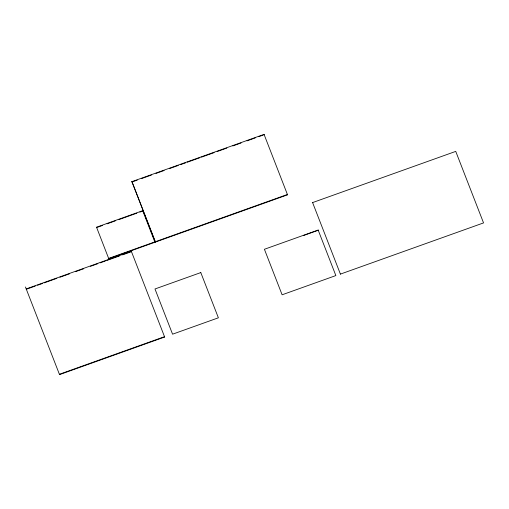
<?xml version="1.0" encoding="UTF-8"?>
<svg xmlns="http://www.w3.org/2000/svg" width="509" height="509" viewBox="0 0 509 509"><rect width="100%" height="100%" fill="white"/><g stroke="black" fill="none" stroke-linecap="round" stroke-linejoin="round"><path stroke-width="0.76" d="M131.92 181.637L264.056 134.382L287.547 194.826L155.404 242.08L131.92 181.637L155.404 242.08M132.041 181.987L137.265 180.116M141.744 178.513L151.447 175.045M155.926 173.442L164.14 170.509M169.363 168.638L178.322 165.431M180.561 164.63L185.791 162.765M187.28 162.231L199.973 157.688M201.469 157.154L214.155 152.617M217.146 151.548L226.849 148.081M232.823 145.943L241.031 143.004M247.005 140.872L255.219 137.933M258.947 136.597L263.427 135M96.532 227.211L142.698 210.701L154.946 242.246L108.78 258.757L96.532 227.211L96.646 227.561M97.391 227.294L102.602 225.43M107.068 223.833L115.263 220.9M118.985 219.57L136.857 213.176M139.835 212.113L142.068 211.311M155.29 241.737L287.426 194.476L287.547 194.826M25.45 286.981L59.528 374.618L164.649 337.028L131.341 251.319L26.22 288.908L26.334 289.258L35.28 286.064M37.52 285.263L42.737 283.398M44.226 282.864L56.9 278.328M59.884 277.265L69.574 273.797M75.542 271.666L83.743 268.733M90.449 266.334L97.906 263.662M100.146 262.867L105.363 260.996M106.852 260.468L119.526 255.932M122.51 254.869L131.456 251.669L131.341 251.319M312.596 202.582L455.74 151.389L483.55 222.91L340.406 274.103M303.701 235.444L318.233 230.246M312.539 202.429L340.432 274.16M264.056 134.382L264.177 134.732M154.946 242.246L154.831 241.896L108.659 258.407L108.78 258.757M142.698 210.701L142.813 211.044M164.649 337.028L164.528 336.678L59.413 374.268L59.528 374.618M318.157 230.055L264.413 249.276L282.113 294.794L335.857 275.573L318.157 230.055M200.8 272.582L154.984 288.972L172.57 334.19L218.386 317.807L200.8 272.582"/></g></svg>
